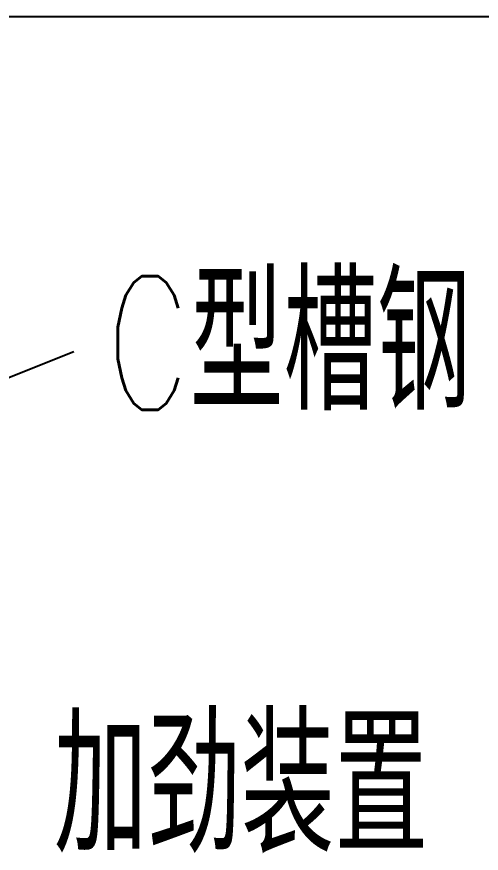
# Model space of a CAD drawing. Extents: x 1725261 to 1937680, y 860327 to 1571294.
# Drawn here: x 1826802 to 1828192, y 1251099 to 1253607 of the extents above; entities that cross this region are included whole.
import ezdxf

# ---------------------------------------------------------------- set-up
doc = ezdxf.new("R2010")
doc.units = 0
doc.header["$LTSCALE"] = 1000
doc.header["$MEASUREMENT"] = 0
doc.layers.add('bz', color=2, linetype='Continuous')
doc.layers.add('W_DIM', color=4, linetype='Continuous')
doc.styles.get("Standard").update_dxf_attribs({"font": 'gbenor.shx', "bigfont": 'gbcbig.shx'})
doc.styles.add('wwp100', font='txt.shx', dxfattribs={"width": 0.7, "height": 400, "bigfont": 'hztxt.shx'})
doc.dimstyles.get("Standard").update_dxf_attribs({"dimtxt": 0.18, "dimasz": 0.18, "dimexe": 0.18, "dimexo": 0.0625, "dimgap": 0.09, "dimtad": 0, "dimtih": 1, "dimtoh": 1, "dimdec": 4, "dimzin": 0, "dimdsep": 46, "dimtxsty": 'Standard', "dimcen": 0.09, "dimadec": 0, "dimazin": 0, "dimtfac": 1, "dimtdec": 4, "dimtofl": 0, "dimtmove": 0, "dimatfit": 3, "dimfxl": 0, "dimtolj": 1, "dimtzin": 0, "dimarcsym": 0})

msp = doc.modelspace()

# ---------------------------------------------------------------- linework, layer by layer
at = {"layer": 'bz'}
msp.add_line((1828907.9, 1253606.6), (1817899.9, 1253606.6), dxfattribs=at)

# ---------------------------------------------------------------- texts
at = {"layer": 'W_DIM', "color": 7, "style": 'wwp100', "width": 0.7}
for s, p in [('C型槽钢', (1827068.6, 1252428.8)), ('加劲装置', (1826913.1, 1251101.7))]:
    msp.add_text(s, height=400, dxfattribs=at).set_placement(p)

# ---------------------------------------------------------------- leaders
msp.add_leader([(1825996.3, 1252213.6), (1826972.5, 1252603.5)], dimstyle='Standard', override={"dimgap": 20, "dimtad": 0})

doc.saveas('drawing.dxf')
